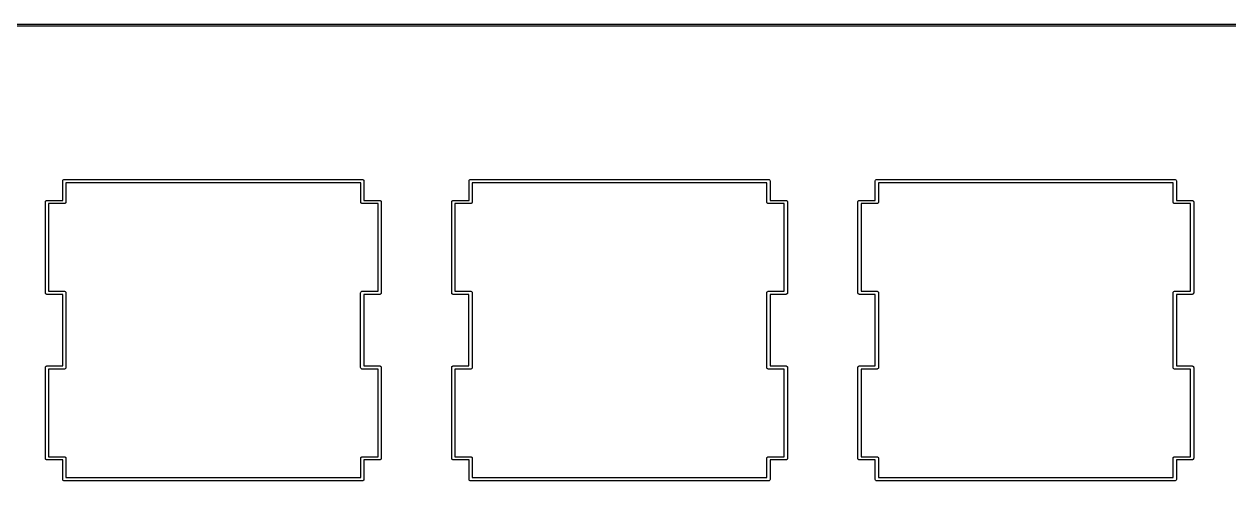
# Model space of a CAD drawing. Extents: x 24 to 395, y -191 to -67.
# Drawn here: x 67.3 to 123.8, y -88 to -66.6 of the extents above; entities that cross this region are included whole.
import ezdxf

# ---------------------------------------------------------------- set-up
doc = ezdxf.new("R2010")
doc.units = 0
doc.header["$MEASUREMENT"] = 0
doc.layers.add('BLACK', color=7, linetype='CONTINUOUS')

msp = doc.modelspace()

# ---------------------------------------------------------------- linework, layer by layer
at = {"layer": 'Black'}
for p, q in [((28.575, -66.625), (390.525, -66.625)), ((390.521, -66.725), (28.5772, -66.725)), ((69.14, -73.9643), (69.149, -73.9394)), ((69.14, -73.9907), (69.14, -73.9643)), ((69.14, -73.9908), (69.14, -73.9907)), ((69.14, -74.8829), (69.14, -73.9908)), ((69.149, -73.9394), (69.166, -73.9191)), ((69.166, -73.9191), (69.1889, -73.9059)), ((69.1889, -73.9059), (69.215, -73.9013)), ((69.215, -73.9013), (83.185, -73.9013)), ((83.185, -73.9013), (83.2111, -73.9059)), ((83.2111, -73.9059), (83.234, -73.9191)), ((83.234, -73.9191), (83.251, -73.9394)), ((83.251, -73.9394), (83.26, -73.9643)), ((83.26, -73.9643), (83.26, -73.9907)), ((83.26, -73.9907), (83.26, -73.9908)), ((83.26, -73.9908), (83.26, -74.8829)), ((88.19, -73.9643), (88.199, -73.9394)), ((88.19, -73.9907), (88.19, -73.9643)), ((88.19, -73.9908), (88.19, -73.9907)), ((88.19, -74.8829), (88.19, -73.9908)), ((88.199, -73.9394), (88.216, -73.9191)), ((88.216, -73.9191), (88.2389, -73.9059)), ((88.2389, -73.9059), (88.265, -73.9013)), ((88.265, -73.9013), (102.235, -73.9013)), ((102.235, -73.9013), (102.261, -73.9059)), ((102.261, -73.9059), (102.284, -73.9191)), ((102.284, -73.9191), (102.301, -73.9394)), ((102.301, -73.9394), (102.31, -73.9643)), ((102.31, -73.9643), (102.31, -73.9907)), ((102.31, -73.9907), (102.31, -73.9908)), ((102.31, -73.9908), (102.31, -74.8829)), ((107.24, -73.9643), (107.249, -73.9394)), ((107.24, -73.9907), (107.24, -73.9643)), ((107.24, -73.9908), (107.24, -73.9907)), ((107.24, -74.8829), (107.24, -73.9908)), ((107.249, -73.9394), (107.266, -73.9191)), ((107.266, -73.9191), (107.289, -73.9059)), ((107.289, -73.9059), (107.315, -73.9013)), ((107.315, -73.9013), (121.285, -73.9013)), ((121.285, -73.9013), (121.311, -73.9059)), ((121.311, -73.9059), (121.334, -73.9191)), ((121.334, -73.9191), (121.351, -73.9394)), ((121.351, -73.9394), (121.36, -73.9643)), ((121.36, -73.9643), (121.36, -73.9907)), ((121.36, -73.9907), (121.36, -73.9908)), ((121.36, -73.9908), (121.36, -74.8829)), ((69.29, -74.0537), (69.29, -74.9579)), ((83.11, -74.0537), (69.29, -74.0537)), ((83.11, -74.9579), (83.11, -74.0537)), ((88.34, -74.0537), (88.34, -74.9579)), ((102.16, -74.0537), (88.34, -74.0537)), ((102.16, -74.9579), (102.16, -74.0537)), ((107.39, -74.0537), (107.39, -74.9579)), ((121.21, -74.0537), (107.39, -74.0537)), ((121.21, -74.9579), (121.21, -74.0537)), ((68.3272, -74.9579), (68.3283, -74.9515)), ((68.3272, -79.2124), (68.3272, -74.9579)), ((68.3283, -74.9449), (68.3306, -74.9387)), ((68.3283, -74.9515), (68.3283, -74.9449)), ((68.3306, -74.9387), (68.3317, -74.9323)), ((68.3317, -74.9323), (68.335, -74.9266)), ((68.335, -74.9266), (68.3372, -74.9204)), ((68.3372, -74.9204), (68.3415, -74.9154)), ((68.3415, -74.9154), (68.3447, -74.9097)), ((68.3447, -74.9097), (68.3498, -74.9055)), ((68.3498, -74.9055), (68.354, -74.9005)), ((68.354, -74.9005), (68.3597, -74.8972)), ((68.3597, -74.8972), (68.3647, -74.893)), ((68.3647, -74.893), (68.3709, -74.8907)), ((68.3709, -74.8907), (68.3765, -74.8875)), ((68.3765, -74.8875), (68.383, -74.8863)), ((68.383, -74.8863), (68.3892, -74.8841)), ((68.3892, -74.8841), (68.3957, -74.8841)), ((68.3957, -74.8841), (68.4022, -74.8829)), ((68.4022, -74.8829), (69.14, -74.8829)), ((69.215, -75.0329), (68.4772, -75.0329)), ((68.4772, -75.0329), (68.4772, -79.1374)), ((69.2215, -75.0318), (69.215, -75.0329)), ((69.228, -75.0318), (69.2215, -75.0318)), ((69.2342, -75.0296), (69.228, -75.0318)), ((69.2407, -75.0284), (69.2342, -75.0296)), ((69.2463, -75.0251), (69.2407, -75.0284)), ((69.2525, -75.0229), (69.2463, -75.0251)), ((69.2575, -75.0187), (69.2525, -75.0229)), ((69.2632, -75.0154), (69.2575, -75.0187)), ((69.2674, -75.0104), (69.2632, -75.0154)), ((69.2725, -75.0061), (69.2674, -75.0104)), ((69.2757, -75.0005), (69.2725, -75.0061)), ((69.28, -74.9954), (69.2757, -75.0005)), ((69.2822, -74.9893), (69.28, -74.9954)), ((69.2855, -74.9836), (69.2822, -74.9893)), ((69.2866, -74.9771), (69.2855, -74.9836)), ((69.2889, -74.971), (69.2866, -74.9771)), ((69.29, -74.9579), (69.2889, -74.9644)), ((69.2889, -74.9644), (69.2889, -74.971)), ((83.1111, -74.9644), (83.11, -74.9579)), ((83.1111, -74.971), (83.1111, -74.9644)), ((83.1134, -74.9771), (83.1111, -74.971)), ((83.1145, -74.9836), (83.1134, -74.9771)), ((83.1178, -74.9893), (83.1145, -74.9836)), ((83.12, -74.9954), (83.1178, -74.9893)), ((83.1243, -75.0005), (83.12, -74.9954)), ((83.1275, -75.0061), (83.1243, -75.0005)), ((83.1326, -75.0104), (83.1275, -75.0061)), ((83.1368, -75.0154), (83.1326, -75.0104)), ((83.1425, -75.0187), (83.1368, -75.0154)), ((83.1475, -75.0229), (83.1425, -75.0187)), ((83.1537, -75.0251), (83.1475, -75.0229)), ((83.1593, -75.0284), (83.1537, -75.0251)), ((83.1658, -75.0296), (83.1593, -75.0284)), ((83.172, -75.0318), (83.1658, -75.0296)), ((83.1785, -75.0318), (83.172, -75.0318)), ((83.185, -75.0329), (83.1785, -75.0318)), ((83.9228, -75.0329), (83.185, -75.0329)), ((83.26, -74.8829), (83.9978, -74.8829)), ((83.9228, -79.1374), (83.9228, -75.0329)), ((83.9978, -74.8829), (84.0043, -74.8841)), ((84.0043, -74.8841), (84.0108, -74.8841)), ((84.0108, -74.8841), (84.017, -74.8863)), ((84.017, -74.8863), (84.0235, -74.8875)), ((84.0235, -74.8875), (84.0291, -74.8907)), ((84.0291, -74.8907), (84.0353, -74.893)), ((84.0353, -74.893), (84.0403, -74.8972)), ((84.0403, -74.8972), (84.046, -74.9005)), ((84.046, -74.9005), (84.0502, -74.9055)), ((84.0502, -74.9055), (84.0553, -74.9097)), ((84.0553, -74.9097), (84.0585, -74.9154)), ((84.0585, -74.9154), (84.0628, -74.9204)), ((84.0628, -74.9204), (84.065, -74.9266)), ((84.065, -74.9266), (84.0683, -74.9323)), ((84.0683, -74.9323), (84.0694, -74.9387)), ((84.0694, -74.9387), (84.0717, -74.9449)), ((84.0717, -74.9449), (84.0717, -74.9515)), ((84.0717, -74.9515), (84.0728, -74.9579)), ((84.0728, -74.9579), (84.0728, -79.2124)), ((87.3772, -74.9579), (87.3783, -74.9515)), ((87.3772, -79.2124), (87.3772, -74.9579)), ((87.3783, -74.9449), (87.3806, -74.9387)), ((87.3783, -74.9515), (87.3783, -74.9449)), ((87.3806, -74.9387), (87.3817, -74.9323)), ((87.3817, -74.9323), (87.385, -74.9266)), ((87.385, -74.9266), (87.3872, -74.9204)), ((87.3872, -74.9204), (87.3915, -74.9154)), ((87.3915, -74.9154), (87.3947, -74.9097)), ((87.3947, -74.9097), (87.3998, -74.9055)), ((87.3998, -74.9055), (87.404, -74.9005)), ((87.404, -74.9005), (87.4097, -74.8972)), ((87.4097, -74.8972), (87.4147, -74.893)), ((87.4147, -74.893), (87.4209, -74.8907)), ((87.4209, -74.8907), (87.4265, -74.8875)), ((87.4265, -74.8875), (87.433, -74.8863)), ((87.433, -74.8863), (87.4392, -74.8841)), ((87.4392, -74.8841), (87.4457, -74.8841)), ((87.4457, -74.8841), (87.4522, -74.8829)), ((87.4522, -74.8829), (88.19, -74.8829)), ((88.265, -75.0329), (87.5272, -75.0329)), ((87.5272, -75.0329), (87.5272, -79.1374)), ((88.2715, -75.0318), (88.265, -75.0329)), ((88.278, -75.0318), (88.2715, -75.0318)), ((88.2842, -75.0296), (88.278, -75.0318)), ((88.2907, -75.0284), (88.2842, -75.0296)), ((88.2963, -75.0251), (88.2907, -75.0284)), ((88.3025, -75.0229), (88.2963, -75.0251)), ((88.3075, -75.0187), (88.3025, -75.0229)), ((88.3132, -75.0154), (88.3075, -75.0187)), ((88.3174, -75.0104), (88.3132, -75.0154)), ((88.3225, -75.0061), (88.3174, -75.0104)), ((88.3257, -75.0005), (88.3225, -75.0061)), ((88.33, -74.9954), (88.3257, -75.0005)), ((88.3322, -74.9893), (88.33, -74.9954)), ((88.3355, -74.9836), (88.3322, -74.9893)), ((88.3366, -74.9771), (88.3355, -74.9836)), ((88.3389, -74.971), (88.3366, -74.9771)), ((88.34, -74.9579), (88.3389, -74.9644)), ((88.3389, -74.9644), (88.3389, -74.971)), ((102.161, -74.9644), (102.16, -74.9579)), ((102.161, -74.971), (102.161, -74.9644)), ((102.163, -74.9771), (102.161, -74.971)), ((102.165, -74.9836), (102.163, -74.9771)), ((102.168, -74.9893), (102.165, -74.9836)), ((102.17, -74.9954), (102.168, -74.9893)), ((102.174, -75.0005), (102.17, -74.9954)), ((102.178, -75.0061), (102.174, -75.0005)), ((102.183, -75.0104), (102.178, -75.0061)), ((102.187, -75.0154), (102.183, -75.0104)), ((102.192, -75.0187), (102.187, -75.0154)), ((102.197, -75.0229), (102.192, -75.0187)), ((102.204, -75.0251), (102.197, -75.0229)), ((102.209, -75.0284), (102.204, -75.0251)), ((102.216, -75.0296), (102.209, -75.0284)), ((102.222, -75.0318), (102.216, -75.0296)), ((102.229, -75.0318), (102.222, -75.0318)), ((102.235, -75.0329), (102.229, -75.0318)), ((102.973, -75.0329), (102.235, -75.0329)), ((102.31, -74.8829), (103.048, -74.8829)), ((102.973, -79.1374), (102.973, -75.0329)), ((103.048, -74.8829), (103.054, -74.8841)), ((103.054, -74.8841), (103.061, -74.8841)), ((103.061, -74.8841), (103.067, -74.8863)), ((103.067, -74.8863), (103.073, -74.8875)), ((103.073, -74.8875), (103.079, -74.8907)), ((103.079, -74.8907), (103.085, -74.893)), ((103.085, -74.893), (103.09, -74.8972)), ((103.09, -74.8972), (103.096, -74.9005)), ((103.096, -74.9005), (103.1, -74.9055)), ((103.1, -74.9055), (103.105, -74.9097)), ((103.105, -74.9097), (103.109, -74.9154)), ((103.109, -74.9154), (103.113, -74.9204)), ((103.113, -74.9204), (103.115, -74.9266)), ((103.115, -74.9266), (103.118, -74.9323)), ((103.118, -74.9323), (103.119, -74.9387)), ((103.119, -74.9387), (103.122, -74.9449)), ((103.122, -74.9449), (103.122, -74.9515)), ((103.122, -74.9515), (103.123, -74.9579)), ((103.123, -74.9579), (103.123, -79.2124)), ((106.427, -74.9579), (106.428, -74.9515)), ((106.427, -79.2124), (106.427, -74.9579)), ((106.428, -74.9449), (106.431, -74.9387)), ((106.428, -74.9515), (106.428, -74.9449)), ((106.431, -74.9387), (106.432, -74.9323)), ((106.432, -74.9323), (106.435, -74.9266)), ((106.435, -74.9266), (106.437, -74.9204)), ((106.437, -74.9204), (106.441, -74.9154)), ((106.441, -74.9154), (106.445, -74.9097)), ((106.445, -74.9097), (106.45, -74.9055)), ((106.45, -74.9055), (106.454, -74.9005)), ((106.454, -74.9005), (106.46, -74.8972)), ((106.46, -74.8972), (106.465, -74.893)), ((106.465, -74.893), (106.471, -74.8907)), ((106.471, -74.8907), (106.477, -74.8875)), ((106.477, -74.8875), (106.483, -74.8863)), ((106.483, -74.8863), (106.489, -74.8841)), ((106.489, -74.8841), (106.496, -74.8841)), ((106.496, -74.8841), (106.502, -74.8829)), ((106.502, -74.8829), (107.24, -74.8829)), ((107.315, -75.0329), (106.577, -75.0329)), ((106.577, -75.0329), (106.577, -79.1374)), ((107.321, -75.0318), (107.315, -75.0329)), ((107.328, -75.0318), (107.321, -75.0318)), ((107.334, -75.0296), (107.328, -75.0318)), ((107.341, -75.0284), (107.334, -75.0296)), ((107.346, -75.0251), (107.341, -75.0284)), ((107.352, -75.0229), (107.346, -75.0251)), ((107.358, -75.0187), (107.352, -75.0229)), ((107.363, -75.0154), (107.358, -75.0187)), ((107.367, -75.0104), (107.363, -75.0154)), ((107.372, -75.0061), (107.367, -75.0104)), ((107.376, -75.0005), (107.372, -75.0061)), ((107.38, -74.9954), (107.376, -75.0005)), ((107.382, -74.9893), (107.38, -74.9954)), ((107.385, -74.9836), (107.382, -74.9893)), ((107.387, -74.9771), (107.385, -74.9836)), ((107.389, -74.971), (107.387, -74.9771)), ((107.39, -74.9579), (107.389, -74.9644)), ((107.389, -74.9644), (107.389, -74.971)), ((121.211, -74.9644), (121.21, -74.9579)), ((121.211, -74.971), (121.211, -74.9644)), ((121.213, -74.9771), (121.211, -74.971)), ((121.215, -74.9836), (121.213, -74.9771)), ((121.218, -74.9893), (121.215, -74.9836)), ((121.22, -74.9954), (121.218, -74.9893)), ((121.224, -75.0005), (121.22, -74.9954)), ((121.228, -75.0061), (121.224, -75.0005)), ((121.233, -75.0104), (121.228, -75.0061)), ((121.237, -75.0154), (121.233, -75.0104)), ((121.242, -75.0187), (121.237, -75.0154)), ((121.247, -75.0229), (121.242, -75.0187)), ((121.254, -75.0251), (121.247, -75.0229)), ((121.259, -75.0284), (121.254, -75.0251)), ((121.266, -75.0296), (121.259, -75.0284)), ((121.272, -75.0318), (121.266, -75.0296)), ((121.279, -75.0318), (121.272, -75.0318)), ((121.285, -75.0329), (121.279, -75.0318)), ((122.023, -75.0329), (121.285, -75.0329)), ((121.36, -74.8829), (122.098, -74.8829)), ((122.023, -79.1374), (122.023, -75.0329)), ((122.098, -74.8829), (122.104, -74.8841)), ((122.104, -74.8841), (122.111, -74.8841)), ((122.111, -74.8841), (122.117, -74.8863)), ((122.117, -74.8863), (122.123, -74.8875)), ((122.123, -74.8875), (122.129, -74.8907)), ((122.129, -74.8907), (122.135, -74.893)), ((122.135, -74.893), (122.14, -74.8972)), ((122.14, -74.8972), (122.146, -74.9005)), ((122.146, -74.9005), (122.15, -74.9055)), ((122.15, -74.9055), (122.155, -74.9097)), ((122.155, -74.9097), (122.159, -74.9154)), ((122.159, -74.9154), (122.163, -74.9204)), ((122.163, -74.9204), (122.165, -74.9266)), ((122.165, -74.9266), (122.168, -74.9323)), ((122.168, -74.9323), (122.169, -74.9387)), ((122.169, -74.9387), (122.172, -74.9449)), ((122.172, -74.9449), (122.172, -74.9515)), ((122.172, -74.9515), (122.173, -74.9579)), ((122.173, -74.9579), (122.173, -79.2124)), ((68.3283, -79.2189), (68.3272, -79.2124)), ((68.3283, -79.2255), (68.3283, -79.2189)), ((68.3306, -79.2316), (68.3283, -79.2255)), ((68.3317, -79.2381), (68.3306, -79.2316)), ((68.335, -79.2438), (68.3317, -79.2381)), ((68.3372, -79.2499), (68.335, -79.2438)), ((68.3415, -79.255), (68.3372, -79.2499)), ((68.3447, -79.2606), (68.3415, -79.255)), ((68.3498, -79.2649), (68.3447, -79.2606)), ((68.354, -79.2699), (68.3498, -79.2649)), ((68.3597, -79.2732), (68.354, -79.2699)), ((68.3647, -79.2774), (68.3597, -79.2732)), ((68.3709, -79.2796), (68.3647, -79.2774)), ((68.3765, -79.2829), (68.3709, -79.2796)), ((68.383, -79.2841), (68.3765, -79.2829)), ((68.3892, -79.2863), (68.383, -79.2841)), ((68.3957, -79.2863), (68.3892, -79.2863)), ((68.4022, -79.2874), (68.3957, -79.2863)), ((69.1388, -79.2874), (68.4022, -79.2874)), ((68.4772, -79.1374), (69.2017, -79.1374)), ((69.1388, -82.6376), (69.1388, -79.2874)), ((69.2017, -79.1374), (69.2018, -79.1374)), ((69.2018, -79.1374), (69.2282, -79.1374)), ((69.2282, -79.1374), (69.2531, -79.1464)), ((69.2531, -79.1464), (69.2734, -79.1635)), ((69.2734, -79.1635), (69.2866, -79.1864)), ((69.2866, -79.1864), (69.2912, -79.2124)), ((69.2912, -79.2124), (69.2912, -82.7126)), ((83.1088, -79.2124), (83.1134, -79.1864)), ((83.1088, -82.7126), (83.1088, -79.2124)), ((83.1134, -79.1864), (83.1266, -79.1635)), ((83.1266, -79.1635), (83.1469, -79.1464)), ((83.1469, -79.1464), (83.1718, -79.1374)), ((83.1718, -79.1374), (83.1982, -79.1374)), ((83.1982, -79.1374), (83.1983, -79.1374)), ((83.1983, -79.1374), (83.9228, -79.1374)), ((83.9978, -79.2874), (83.2612, -79.2874)), ((83.2612, -79.2874), (83.2612, -82.6376)), ((84.0043, -79.2863), (83.9978, -79.2874)), ((84.0108, -79.2863), (84.0043, -79.2863)), ((84.017, -79.2841), (84.0108, -79.2863)), ((84.0235, -79.2829), (84.017, -79.2841)), ((84.0291, -79.2796), (84.0235, -79.2829)), ((84.0353, -79.2774), (84.0291, -79.2796)), ((84.0403, -79.2732), (84.0353, -79.2774)), ((84.046, -79.2699), (84.0403, -79.2732)), ((84.0502, -79.2649), (84.046, -79.2699)), ((84.0553, -79.2606), (84.0502, -79.2649)), ((84.0585, -79.255), (84.0553, -79.2606)), ((84.0628, -79.2499), (84.0585, -79.255)), ((84.065, -79.2438), (84.0628, -79.2499)), ((84.0683, -79.2381), (84.065, -79.2438)), ((84.0694, -79.2316), (84.0683, -79.2381)), ((84.0717, -79.2255), (84.0694, -79.2316)), ((84.0728, -79.2124), (84.0717, -79.2189)), ((84.0717, -79.2189), (84.0717, -79.2255)), ((87.3783, -79.2189), (87.3772, -79.2124)), ((87.3783, -79.2255), (87.3783, -79.2189)), ((87.3806, -79.2316), (87.3783, -79.2255)), ((87.3817, -79.2381), (87.3806, -79.2316)), ((87.385, -79.2438), (87.3817, -79.2381)), ((87.3872, -79.2499), (87.385, -79.2438)), ((87.3915, -79.255), (87.3872, -79.2499)), ((87.3947, -79.2606), (87.3915, -79.255)), ((87.3998, -79.2649), (87.3947, -79.2606)), ((87.404, -79.2699), (87.3998, -79.2649)), ((87.4097, -79.2732), (87.404, -79.2699)), ((87.4147, -79.2774), (87.4097, -79.2732)), ((87.4209, -79.2796), (87.4147, -79.2774)), ((87.4265, -79.2829), (87.4209, -79.2796)), ((87.433, -79.2841), (87.4265, -79.2829)), ((87.4392, -79.2863), (87.433, -79.2841)), ((87.4457, -79.2863), (87.4392, -79.2863)), ((87.4522, -79.2874), (87.4457, -79.2863)), ((88.1888, -79.2874), (87.4522, -79.2874)), ((87.5272, -79.1374), (88.2517, -79.1374)), ((88.1888, -82.6376), (88.1888, -79.2874)), ((88.2517, -79.1374), (88.2518, -79.1374)), ((88.2518, -79.1374), (88.2782, -79.1374)), ((88.2782, -79.1374), (88.3031, -79.1464)), ((88.3031, -79.1464), (88.3234, -79.1635)), ((88.3234, -79.1635), (88.3366, -79.1864)), ((88.3366, -79.1864), (88.3412, -79.2124)), ((88.3412, -79.2124), (88.3412, -82.7126)), ((102.159, -79.2124), (102.163, -79.1864)), ((102.159, -82.7126), (102.159, -79.2124)), ((102.163, -79.1864), (102.177, -79.1635)), ((102.177, -79.1635), (102.197, -79.1464)), ((102.197, -79.1464), (102.222, -79.1374)), ((102.222, -79.1374), (102.248, -79.1374)), ((102.248, -79.1374), (102.248, -79.1374)), ((102.248, -79.1374), (102.973, -79.1374)), ((103.048, -79.2874), (102.311, -79.2874)), ((102.311, -79.2874), (102.311, -82.6376)), ((103.054, -79.2863), (103.048, -79.2874)), ((103.061, -79.2863), (103.054, -79.2863)), ((103.067, -79.2841), (103.061, -79.2863)), ((103.073, -79.2829), (103.067, -79.2841)), ((103.079, -79.2796), (103.073, -79.2829)), ((103.085, -79.2774), (103.079, -79.2796)), ((103.09, -79.2732), (103.085, -79.2774)), ((103.096, -79.2699), (103.09, -79.2732)), ((103.1, -79.2649), (103.096, -79.2699)), ((103.105, -79.2606), (103.1, -79.2649)), ((103.109, -79.255), (103.105, -79.2606)), ((103.113, -79.2499), (103.109, -79.255)), ((103.115, -79.2438), (103.113, -79.2499)), ((103.118, -79.2381), (103.115, -79.2438)), ((103.119, -79.2316), (103.118, -79.2381)), ((103.122, -79.2255), (103.119, -79.2316)), ((103.123, -79.2124), (103.122, -79.2189)), ((103.122, -79.2189), (103.122, -79.2255)), ((106.428, -79.2189), (106.427, -79.2124)), ((106.428, -79.2255), (106.428, -79.2189)), ((106.431, -79.2316), (106.428, -79.2255)), ((106.432, -79.2381), (106.431, -79.2316)), ((106.435, -79.2438), (106.432, -79.2381)), ((106.437, -79.2499), (106.435, -79.2438)), ((106.441, -79.255), (106.437, -79.2499)), ((106.445, -79.2606), (106.441, -79.255)), ((106.45, -79.2649), (106.445, -79.2606)), ((106.454, -79.2699), (106.45, -79.2649)), ((106.46, -79.2732), (106.454, -79.2699)), ((106.465, -79.2774), (106.46, -79.2732)), ((106.471, -79.2796), (106.465, -79.2774)), ((106.477, -79.2829), (106.471, -79.2796)), ((106.483, -79.2841), (106.477, -79.2829)), ((106.489, -79.2863), (106.483, -79.2841)), ((106.496, -79.2863), (106.489, -79.2863)), ((106.502, -79.2874), (106.496, -79.2863)), ((107.239, -79.2874), (106.502, -79.2874)), ((106.577, -79.1374), (107.302, -79.1374)), ((107.239, -82.6376), (107.239, -79.2874)), ((107.302, -79.1374), (107.302, -79.1374)), ((107.302, -79.1374), (107.328, -79.1374)), ((107.328, -79.1374), (107.353, -79.1464)), ((107.353, -79.1464), (107.373, -79.1635)), ((107.373, -79.1635), (107.387, -79.1864)), ((107.387, -79.1864), (107.391, -79.2124)), ((107.391, -79.2124), (107.391, -82.7126)), ((121.209, -79.2124), (121.213, -79.1864)), ((121.209, -82.7126), (121.209, -79.2124)), ((121.213, -79.1864), (121.227, -79.1635)), ((121.227, -79.1635), (121.247, -79.1464)), ((121.247, -79.1464), (121.272, -79.1374)), ((121.272, -79.1374), (121.298, -79.1374)), ((121.298, -79.1374), (121.298, -79.1374)), ((121.298, -79.1374), (122.023, -79.1374)), ((122.098, -79.2874), (121.361, -79.2874)), ((121.361, -79.2874), (121.361, -82.6376)), ((122.104, -79.2863), (122.098, -79.2874)), ((122.111, -79.2863), (122.104, -79.2863)), ((122.117, -79.2841), (122.111, -79.2863)), ((122.123, -79.2829), (122.117, -79.2841)), ((122.129, -79.2796), (122.123, -79.2829)), ((122.135, -79.2774), (122.129, -79.2796)), ((122.14, -79.2732), (122.135, -79.2774)), ((122.146, -79.2699), (122.14, -79.2732)), ((122.15, -79.2649), (122.146, -79.2699)), ((122.155, -79.2606), (122.15, -79.2649)), ((122.159, -79.255), (122.155, -79.2606)), ((122.163, -79.2499), (122.159, -79.255)), ((122.165, -79.2438), (122.163, -79.2499)), ((122.168, -79.2381), (122.165, -79.2438)), ((122.169, -79.2316), (122.168, -79.2381)), ((122.172, -79.2255), (122.169, -79.2316)), ((122.173, -79.2124), (122.172, -79.2189)), ((122.172, -79.2189), (122.172, -79.2255)), ((68.3272, -82.7126), (68.3283, -82.7061)), ((68.3272, -86.9671), (68.3272, -82.7126)), ((68.3283, -82.6995), (68.3306, -82.6934)), ((68.3283, -82.7061), (68.3283, -82.6995)), ((68.3306, -82.6934), (68.3317, -82.6869)), ((68.3317, -82.6869), (68.335, -82.6812)), ((68.335, -82.6812), (68.3372, -82.6751)), ((68.3372, -82.6751), (68.3415, -82.67)), ((68.3415, -82.67), (68.3447, -82.6644)), ((68.3447, -82.6644), (68.3498, -82.6601)), ((68.3498, -82.6601), (68.354, -82.6551)), ((68.354, -82.6551), (68.3597, -82.6518)), ((68.3597, -82.6518), (68.3647, -82.6476)), ((68.3647, -82.6476), (68.3709, -82.6454)), ((68.3709, -82.6454), (68.3765, -82.6421)), ((68.3765, -82.6421), (68.383, -82.6409)), ((68.383, -82.6409), (68.3892, -82.6387)), ((68.3892, -82.6387), (68.3957, -82.6387)), ((68.3957, -82.6387), (68.4022, -82.6376)), ((68.4022, -82.6376), (69.1388, -82.6376)), ((69.2017, -82.7876), (68.4772, -82.7876)), ((68.4772, -82.7876), (68.4772, -86.8921)), ((69.2018, -82.7876), (69.2017, -82.7876)), ((69.2282, -82.7876), (69.2018, -82.7876)), ((69.2531, -82.7786), (69.2282, -82.7876)), ((69.2734, -82.7615), (69.2531, -82.7786)), ((69.2866, -82.7386), (69.2734, -82.7615)), ((69.2912, -82.7126), (69.2866, -82.7386)), ((83.1134, -82.7386), (83.1088, -82.7126)), ((83.1266, -82.7615), (83.1134, -82.7386)), ((83.1469, -82.7786), (83.1266, -82.7615)), ((83.1718, -82.7876), (83.1469, -82.7786)), ((83.1982, -82.7876), (83.1718, -82.7876)), ((83.1983, -82.7876), (83.1982, -82.7876)), ((83.9228, -82.7876), (83.1983, -82.7876)), ((83.2612, -82.6376), (83.9978, -82.6376)), ((83.9228, -86.8921), (83.9228, -82.7876)), ((83.9978, -82.6376), (84.0043, -82.6387)), ((84.0043, -82.6387), (84.0108, -82.6387)), ((84.0108, -82.6387), (84.017, -82.6409)), ((84.017, -82.6409), (84.0235, -82.6421)), ((84.0235, -82.6421), (84.0291, -82.6454)), ((84.0291, -82.6454), (84.0353, -82.6476)), ((84.0353, -82.6476), (84.0403, -82.6518)), ((84.0403, -82.6518), (84.046, -82.6551)), ((84.046, -82.6551), (84.0502, -82.6601)), ((84.0502, -82.6601), (84.0553, -82.6644)), ((84.0553, -82.6644), (84.0585, -82.67)), ((84.0585, -82.67), (84.0628, -82.6751)), ((84.0628, -82.6751), (84.065, -82.6812)), ((84.065, -82.6812), (84.0683, -82.6869)), ((84.0683, -82.6869), (84.0694, -82.6934)), ((84.0694, -82.6934), (84.0717, -82.6995)), ((84.0717, -82.6995), (84.0717, -82.7061)), ((84.0717, -82.7061), (84.0728, -82.7126)), ((84.0728, -82.7126), (84.0728, -86.9671)), ((87.3772, -82.7126), (87.3783, -82.7061)), ((87.3772, -86.9671), (87.3772, -82.7126)), ((87.3783, -82.6995), (87.3806, -82.6934)), ((87.3783, -82.7061), (87.3783, -82.6995)), ((87.3806, -82.6934), (87.3817, -82.6869)), ((87.3817, -82.6869), (87.385, -82.6812)), ((87.385, -82.6812), (87.3872, -82.6751)), ((87.3872, -82.6751), (87.3915, -82.67)), ((87.3915, -82.67), (87.3947, -82.6644)), ((87.3947, -82.6644), (87.3998, -82.6601)), ((87.3998, -82.6601), (87.404, -82.6551)), ((87.404, -82.6551), (87.4097, -82.6518)), ((87.4097, -82.6518), (87.4147, -82.6476)), ((87.4147, -82.6476), (87.4209, -82.6454)), ((87.4209, -82.6454), (87.4265, -82.6421)), ((87.4265, -82.6421), (87.433, -82.6409)), ((87.433, -82.6409), (87.4392, -82.6387)), ((87.4392, -82.6387), (87.4457, -82.6387)), ((87.4457, -82.6387), (87.4522, -82.6376)), ((87.4522, -82.6376), (88.1888, -82.6376)), ((88.2517, -82.7876), (87.5272, -82.7876)), ((87.5272, -82.7876), (87.5272, -86.8921)), ((88.2518, -82.7876), (88.2517, -82.7876)), ((88.2782, -82.7876), (88.2518, -82.7876)), ((88.3031, -82.7786), (88.2782, -82.7876)), ((88.3234, -82.7615), (88.3031, -82.7786)), ((88.3366, -82.7386), (88.3234, -82.7615)), ((88.3412, -82.7126), (88.3366, -82.7386)), ((102.163, -82.7386), (102.159, -82.7126)), ((102.177, -82.7615), (102.163, -82.7386)), ((102.197, -82.7786), (102.177, -82.7615)), ((102.222, -82.7876), (102.197, -82.7786)), ((102.248, -82.7876), (102.222, -82.7876)), ((102.973, -82.7876), (102.248, -82.7876)), ((102.248, -82.7876), (102.248, -82.7876)), ((102.311, -82.6376), (103.048, -82.6376)), ((102.973, -86.8921), (102.973, -82.7876)), ((103.048, -82.6376), (103.054, -82.6387)), ((103.054, -82.6387), (103.061, -82.6387)), ((103.061, -82.6387), (103.067, -82.6409)), ((103.067, -82.6409), (103.073, -82.6421)), ((103.073, -82.6421), (103.079, -82.6454)), ((103.079, -82.6454), (103.085, -82.6476)), ((103.085, -82.6476), (103.09, -82.6518)), ((103.09, -82.6518), (103.096, -82.6551)), ((103.096, -82.6551), (103.1, -82.6601)), ((103.1, -82.6601), (103.105, -82.6644)), ((103.105, -82.6644), (103.109, -82.67)), ((103.109, -82.67), (103.113, -82.6751)), ((103.113, -82.6751), (103.115, -82.6812)), ((103.115, -82.6812), (103.118, -82.6869)), ((103.118, -82.6869), (103.119, -82.6934)), ((103.119, -82.6934), (103.122, -82.6995)), ((103.122, -82.6995), (103.122, -82.7061)), ((103.122, -82.7061), (103.123, -82.7126)), ((103.123, -82.7126), (103.123, -86.9671)), ((106.427, -82.7126), (106.428, -82.7061)), ((106.427, -86.9671), (106.427, -82.7126)), ((106.428, -82.6995), (106.431, -82.6934)), ((106.428, -82.7061), (106.428, -82.6995)), ((106.431, -82.6934), (106.432, -82.6869)), ((106.432, -82.6869), (106.435, -82.6812)), ((106.435, -82.6812), (106.437, -82.6751)), ((106.437, -82.6751), (106.441, -82.67)), ((106.441, -82.67), (106.445, -82.6644)), ((106.445, -82.6644), (106.45, -82.6601)), ((106.45, -82.6601), (106.454, -82.6551)), ((106.454, -82.6551), (106.46, -82.6518)), ((106.46, -82.6518), (106.465, -82.6476)), ((106.465, -82.6476), (106.471, -82.6454)), ((106.471, -82.6454), (106.477, -82.6421)), ((106.477, -82.6421), (106.483, -82.6409)), ((106.483, -82.6409), (106.489, -82.6387)), ((106.489, -82.6387), (106.496, -82.6387)), ((106.496, -82.6387), (106.502, -82.6376)), ((106.502, -82.6376), (107.239, -82.6376)), ((107.302, -82.7876), (106.577, -82.7876)), ((106.577, -82.7876), (106.577, -86.8921)), ((107.328, -82.7876), (107.302, -82.7876)), ((107.302, -82.7876), (107.302, -82.7876)), ((107.353, -82.7786), (107.328, -82.7876)), ((107.373, -82.7615), (107.353, -82.7786)), ((107.387, -82.7386), (107.373, -82.7615)), ((107.391, -82.7126), (107.387, -82.7386)), ((121.213, -82.7386), (121.209, -82.7126)), ((121.227, -82.7615), (121.213, -82.7386)), ((121.247, -82.7786), (121.227, -82.7615)), ((121.272, -82.7876), (121.247, -82.7786)), ((121.298, -82.7876), (121.272, -82.7876)), ((122.023, -82.7876), (121.298, -82.7876)), ((121.298, -82.7876), (121.298, -82.7876)), ((121.361, -82.6376), (122.098, -82.6376)), ((122.023, -86.8921), (122.023, -82.7876)), ((122.098, -82.6376), (122.104, -82.6387)), ((122.104, -82.6387), (122.111, -82.6387)), ((122.111, -82.6387), (122.117, -82.6409)), ((122.117, -82.6409), (122.123, -82.6421)), ((122.123, -82.6421), (122.129, -82.6454)), ((122.129, -82.6454), (122.135, -82.6476)), ((122.135, -82.6476), (122.14, -82.6518)), ((122.14, -82.6518), (122.146, -82.6551)), ((122.146, -82.6551), (122.15, -82.6601)), ((122.15, -82.6601), (122.155, -82.6644)), ((122.155, -82.6644), (122.159, -82.67)), ((122.159, -82.67), (122.163, -82.6751)), ((122.163, -82.6751), (122.165, -82.6812)), ((122.165, -82.6812), (122.168, -82.6869)), ((122.168, -82.6869), (122.169, -82.6934)), ((122.169, -82.6934), (122.172, -82.6995)), ((122.172, -82.6995), (122.172, -82.7061)), ((122.172, -82.7061), (122.173, -82.7126)), ((122.173, -82.7126), (122.173, -86.9671)), ((68.3283, -86.9735), (68.3272, -86.9671)), ((68.3283, -86.9801), (68.3283, -86.9735)), ((68.3306, -86.9863), (68.3283, -86.9801)), ((68.3317, -86.9927), (68.3306, -86.9863)), ((68.335, -86.9984), (68.3317, -86.9927)), ((68.3372, -87.0046), (68.335, -86.9984)), ((68.3415, -87.0096), (68.3372, -87.0046)), ((68.4772, -86.8921), (69.215, -86.8921)), ((69.215, -86.8921), (69.2215, -86.8932)), ((69.2215, -86.8932), (69.228, -86.8932)), ((69.228, -86.8932), (69.2342, -86.8954)), ((69.2342, -86.8954), (69.2407, -86.8966)), ((69.2407, -86.8966), (69.2463, -86.8999)), ((69.2463, -86.8999), (69.2525, -86.9021)), ((69.2525, -86.9021), (69.2575, -86.9063)), ((69.2575, -86.9063), (69.2632, -86.9096)), ((69.2632, -86.9096), (69.2674, -86.9146)), ((69.2674, -86.9146), (69.2725, -86.9189)), ((69.2725, -86.9189), (69.2757, -86.9245)), ((69.2757, -86.9245), (69.28, -86.9296)), ((69.28, -86.9296), (69.2822, -86.9357)), ((69.2822, -86.9357), (69.2855, -86.9414)), ((69.2855, -86.9414), (69.2866, -86.9479)), ((69.2866, -86.9479), (69.2889, -86.954)), ((69.2889, -86.954), (69.2889, -86.9606)), ((69.2889, -86.9606), (69.29, -86.9671)), ((69.29, -86.9671), (69.29, -87.8713)), ((83.11, -86.9671), (83.1111, -86.9606)), ((83.11, -87.8713), (83.11, -86.9671)), ((83.1111, -86.954), (83.1134, -86.9479)), ((83.1111, -86.9606), (83.1111, -86.954)), ((83.1134, -86.9479), (83.1145, -86.9414)), ((83.1145, -86.9414), (83.1178, -86.9357)), ((83.1178, -86.9357), (83.12, -86.9296)), ((83.12, -86.9296), (83.1243, -86.9245)), ((83.1243, -86.9245), (83.1275, -86.9189)), ((83.1275, -86.9189), (83.1326, -86.9146)), ((83.1326, -86.9146), (83.1368, -86.9096)), ((83.1368, -86.9096), (83.1425, -86.9063)), ((83.1425, -86.9063), (83.1475, -86.9021)), ((83.1475, -86.9021), (83.1537, -86.8999)), ((83.1537, -86.8999), (83.1593, -86.8966)), ((83.1593, -86.8966), (83.1658, -86.8954)), ((83.1658, -86.8954), (83.172, -86.8932)), ((83.172, -86.8932), (83.1785, -86.8932)), ((83.1785, -86.8932), (83.185, -86.8921)), ((83.185, -86.8921), (83.9228, -86.8921)), ((84.0628, -87.0046), (84.0585, -87.0096)), ((84.065, -86.9984), (84.0628, -87.0046)), ((84.0683, -86.9927), (84.065, -86.9984)), ((84.0694, -86.9863), (84.0683, -86.9927)), ((84.0717, -86.9801), (84.0694, -86.9863)), ((84.0728, -86.9671), (84.0717, -86.9735)), ((84.0717, -86.9735), (84.0717, -86.9801)), ((87.3783, -86.9735), (87.3772, -86.9671)), ((87.3783, -86.9801), (87.3783, -86.9735)), ((87.3806, -86.9863), (87.3783, -86.9801)), ((87.3817, -86.9927), (87.3806, -86.9863)), ((87.385, -86.9984), (87.3817, -86.9927)), ((87.3872, -87.0046), (87.385, -86.9984)), ((87.3915, -87.0096), (87.3872, -87.0046)), ((87.5272, -86.8921), (88.265, -86.8921)), ((88.265, -86.8921), (88.2715, -86.8932)), ((88.2715, -86.8932), (88.278, -86.8932)), ((88.278, -86.8932), (88.2842, -86.8954)), ((88.2842, -86.8954), (88.2907, -86.8966)), ((88.2907, -86.8966), (88.2963, -86.8999)), ((88.2963, -86.8999), (88.3025, -86.9021)), ((88.3025, -86.9021), (88.3075, -86.9063)), ((88.3075, -86.9063), (88.3132, -86.9096)), ((88.3132, -86.9096), (88.3174, -86.9146)), ((88.3174, -86.9146), (88.3225, -86.9189)), ((88.3225, -86.9189), (88.3257, -86.9245)), ((88.3257, -86.9245), (88.33, -86.9296)), ((88.33, -86.9296), (88.3322, -86.9357)), ((88.3322, -86.9357), (88.3355, -86.9414)), ((88.3355, -86.9414), (88.3366, -86.9479)), ((88.3366, -86.9479), (88.3389, -86.954)), ((88.3389, -86.954), (88.3389, -86.9606)), ((88.3389, -86.9606), (88.34, -86.9671)), ((88.34, -86.9671), (88.34, -87.8713)), ((102.16, -86.9671), (102.161, -86.9606)), ((102.16, -87.8713), (102.16, -86.9671)), ((102.161, -86.954), (102.163, -86.9479)), ((102.161, -86.9606), (102.161, -86.954)), ((102.163, -86.9479), (102.165, -86.9414)), ((102.165, -86.9414), (102.168, -86.9357)), ((102.168, -86.9357), (102.17, -86.9296)), ((102.17, -86.9296), (102.174, -86.9245)), ((102.174, -86.9245), (102.178, -86.9189)), ((102.178, -86.9189), (102.183, -86.9146)), ((102.183, -86.9146), (102.187, -86.9096)), ((102.187, -86.9096), (102.192, -86.9063)), ((102.192, -86.9063), (102.197, -86.9021)), ((102.197, -86.9021), (102.204, -86.8999)), ((102.204, -86.8999), (102.209, -86.8966)), ((102.209, -86.8966), (102.216, -86.8954)), ((102.216, -86.8954), (102.222, -86.8932)), ((102.222, -86.8932), (102.229, -86.8932)), ((102.229, -86.8932), (102.235, -86.8921)), ((102.235, -86.8921), (102.973, -86.8921)), ((103.113, -87.0046), (103.109, -87.0096)), ((103.115, -86.9984), (103.113, -87.0046)), ((103.118, -86.9927), (103.115, -86.9984)), ((103.119, -86.9863), (103.118, -86.9927)), ((103.122, -86.9801), (103.119, -86.9863)), ((103.123, -86.9671), (103.122, -86.9735)), ((103.122, -86.9735), (103.122, -86.9801)), ((106.428, -86.9735), (106.427, -86.9671)), ((106.428, -86.9801), (106.428, -86.9735)), ((106.431, -86.9863), (106.428, -86.9801)), ((106.432, -86.9927), (106.431, -86.9863)), ((106.435, -86.9984), (106.432, -86.9927)), ((106.437, -87.0046), (106.435, -86.9984)), ((106.441, -87.0096), (106.437, -87.0046)), ((106.577, -86.8921), (107.315, -86.8921)), ((107.315, -86.8921), (107.321, -86.8932)), ((107.321, -86.8932), (107.328, -86.8932)), ((107.328, -86.8932), (107.334, -86.8954)), ((107.334, -86.8954), (107.341, -86.8966)), ((107.341, -86.8966), (107.346, -86.8999)), ((107.346, -86.8999), (107.352, -86.9021)), ((107.352, -86.9021), (107.358, -86.9063)), ((107.358, -86.9063), (107.363, -86.9096)), ((107.363, -86.9096), (107.367, -86.9146)), ((107.367, -86.9146), (107.372, -86.9189)), ((107.372, -86.9189), (107.376, -86.9245)), ((107.376, -86.9245), (107.38, -86.9296)), ((107.38, -86.9296), (107.382, -86.9357)), ((107.382, -86.9357), (107.385, -86.9414)), ((107.385, -86.9414), (107.387, -86.9479)), ((107.387, -86.9479), (107.389, -86.954)), ((107.389, -86.954), (107.389, -86.9606)), ((107.389, -86.9606), (107.39, -86.9671)), ((107.39, -86.9671), (107.39, -87.8713)), ((121.21, -86.9671), (121.211, -86.9606)), ((121.21, -87.8713), (121.21, -86.9671)), ((121.211, -86.954), (121.213, -86.9479)), ((121.211, -86.9606), (121.211, -86.954)), ((121.213, -86.9479), (121.215, -86.9414)), ((121.215, -86.9414), (121.218, -86.9357)), ((121.218, -86.9357), (121.22, -86.9296)), ((121.22, -86.9296), (121.224, -86.9245)), ((121.224, -86.9245), (121.228, -86.9189)), ((121.228, -86.9189), (121.233, -86.9146)), ((121.233, -86.9146), (121.237, -86.9096)), ((121.237, -86.9096), (121.242, -86.9063)), ((121.242, -86.9063), (121.247, -86.9021)), ((121.247, -86.9021), (121.254, -86.8999)), ((121.254, -86.8999), (121.259, -86.8966)), ((121.259, -86.8966), (121.266, -86.8954)), ((121.266, -86.8954), (121.272, -86.8932)), ((121.272, -86.8932), (121.279, -86.8932)), ((121.279, -86.8932), (121.285, -86.8921)), ((121.285, -86.8921), (122.023, -86.8921)), ((122.163, -87.0046), (122.159, -87.0096)), ((122.165, -86.9984), (122.163, -87.0046)), ((122.168, -86.9927), (122.165, -86.9984)), ((122.169, -86.9863), (122.168, -86.9927)), ((122.172, -86.9801), (122.169, -86.9863)), ((122.173, -86.9671), (122.172, -86.9735)), ((122.172, -86.9735), (122.172, -86.9801)), ((68.3447, -87.0153), (68.3415, -87.0096)), ((68.3498, -87.0195), (68.3447, -87.0153)), ((68.354, -87.0245), (68.3498, -87.0195)), ((68.3597, -87.0278), (68.354, -87.0245)), ((68.3647, -87.032), (68.3597, -87.0278)), ((68.3709, -87.0343), (68.3647, -87.032)), ((68.3765, -87.0375), (68.3709, -87.0343)), ((68.383, -87.0387), (68.3765, -87.0375)), ((68.3892, -87.0409), (68.383, -87.0387)), ((68.3957, -87.0409), (68.3892, -87.0409)), ((68.4022, -87.0421), (68.3957, -87.0409)), ((69.14, -87.0421), (68.4022, -87.0421)), ((69.14, -87.9342), (69.14, -87.0421)), ((83.9978, -87.0421), (83.26, -87.0421)), ((83.26, -87.0421), (83.26, -87.9342)), ((84.0043, -87.0409), (83.9978, -87.0421)), ((84.0108, -87.0409), (84.0043, -87.0409)), ((84.017, -87.0387), (84.0108, -87.0409)), ((84.0235, -87.0375), (84.017, -87.0387)), ((84.0291, -87.0343), (84.0235, -87.0375)), ((84.0353, -87.032), (84.0291, -87.0343)), ((84.0403, -87.0278), (84.0353, -87.032)), ((84.046, -87.0245), (84.0403, -87.0278)), ((84.0502, -87.0195), (84.046, -87.0245)), ((84.0553, -87.0153), (84.0502, -87.0195)), ((84.0585, -87.0096), (84.0553, -87.0153)), ((87.3947, -87.0153), (87.3915, -87.0096)), ((87.3998, -87.0195), (87.3947, -87.0153)), ((87.404, -87.0245), (87.3998, -87.0195)), ((87.4097, -87.0278), (87.404, -87.0245)), ((87.4147, -87.032), (87.4097, -87.0278)), ((87.4209, -87.0343), (87.4147, -87.032)), ((87.4265, -87.0375), (87.4209, -87.0343)), ((87.433, -87.0387), (87.4265, -87.0375)), ((87.4392, -87.0409), (87.433, -87.0387)), ((87.4457, -87.0409), (87.4392, -87.0409)), ((87.4522, -87.0421), (87.4457, -87.0409)), ((88.19, -87.0421), (87.4522, -87.0421)), ((88.19, -87.9342), (88.19, -87.0421)), ((103.048, -87.0421), (102.31, -87.0421)), ((102.31, -87.0421), (102.31, -87.9342)), ((103.054, -87.0409), (103.048, -87.0421)), ((103.061, -87.0409), (103.054, -87.0409)), ((103.067, -87.0387), (103.061, -87.0409)), ((103.073, -87.0375), (103.067, -87.0387)), ((103.079, -87.0343), (103.073, -87.0375)), ((103.085, -87.032), (103.079, -87.0343)), ((103.09, -87.0278), (103.085, -87.032)), ((103.096, -87.0245), (103.09, -87.0278)), ((103.1, -87.0195), (103.096, -87.0245)), ((103.105, -87.0153), (103.1, -87.0195)), ((103.109, -87.0096), (103.105, -87.0153)), ((106.445, -87.0153), (106.441, -87.0096)), ((106.45, -87.0195), (106.445, -87.0153)), ((106.454, -87.0245), (106.45, -87.0195)), ((106.46, -87.0278), (106.454, -87.0245)), ((106.465, -87.032), (106.46, -87.0278)), ((106.471, -87.0343), (106.465, -87.032)), ((106.477, -87.0375), (106.471, -87.0343)), ((106.483, -87.0387), (106.477, -87.0375)), ((106.489, -87.0409), (106.483, -87.0387)), ((106.496, -87.0409), (106.489, -87.0409)), ((106.502, -87.0421), (106.496, -87.0409)), ((107.24, -87.0421), (106.502, -87.0421)), ((107.24, -87.9342), (107.24, -87.0421)), ((122.098, -87.0421), (121.36, -87.0421)), ((121.36, -87.0421), (121.36, -87.9342)), ((122.104, -87.0409), (122.098, -87.0421)), ((122.111, -87.0409), (122.104, -87.0409)), ((122.117, -87.0387), (122.111, -87.0409)), ((122.123, -87.0375), (122.117, -87.0387)), ((122.129, -87.0343), (122.123, -87.0375)), ((122.135, -87.032), (122.129, -87.0343)), ((122.14, -87.0278), (122.135, -87.032)), ((122.146, -87.0245), (122.14, -87.0278)), ((122.15, -87.0195), (122.146, -87.0245)), ((122.155, -87.0153), (122.15, -87.0195)), ((122.159, -87.0096), (122.155, -87.0153)), ((69.14, -87.9343), (69.14, -87.9342)), ((69.14, -87.9607), (69.14, -87.9343)), ((69.149, -87.9856), (69.14, -87.9607)), ((69.166, -88.0059), (69.149, -87.9856)), ((69.1889, -88.0191), (69.166, -88.0059)), ((69.215, -88.0237), (69.1889, -88.0191)), ((83.185, -88.0237), (69.215, -88.0237)), ((69.29, -87.8713), (83.11, -87.8713)), ((83.2111, -88.0191), (83.185, -88.0237)), ((83.234, -88.0059), (83.2111, -88.0191)), ((83.251, -87.9856), (83.234, -88.0059)), ((83.26, -87.9607), (83.251, -87.9856)), ((83.26, -87.9342), (83.26, -87.9343)), ((83.26, -87.9343), (83.26, -87.9607)), ((88.19, -87.9343), (88.19, -87.9342)), ((88.19, -87.9607), (88.19, -87.9343)), ((88.199, -87.9856), (88.19, -87.9607)), ((88.216, -88.0059), (88.199, -87.9856)), ((88.2389, -88.0191), (88.216, -88.0059)), ((88.265, -88.0237), (88.2389, -88.0191)), ((102.235, -88.0237), (88.265, -88.0237)), ((88.34, -87.8713), (102.16, -87.8713)), ((102.261, -88.0191), (102.235, -88.0237)), ((102.284, -88.0059), (102.261, -88.0191)), ((102.301, -87.9856), (102.284, -88.0059)), ((102.31, -87.9607), (102.301, -87.9856)), ((102.31, -87.9342), (102.31, -87.9343)), ((102.31, -87.9343), (102.31, -87.9607)), ((107.24, -87.9343), (107.24, -87.9342)), ((107.24, -87.9607), (107.24, -87.9343)), ((107.249, -87.9856), (107.24, -87.9607)), ((107.266, -88.0059), (107.249, -87.9856)), ((107.289, -88.0191), (107.266, -88.0059)), ((107.315, -88.0237), (107.289, -88.0191)), ((121.285, -88.0237), (107.315, -88.0237)), ((107.39, -87.8713), (121.21, -87.8713)), ((121.311, -88.0191), (121.285, -88.0237)), ((121.334, -88.0059), (121.311, -88.0191)), ((121.351, -87.9856), (121.334, -88.0059)), ((121.36, -87.9607), (121.351, -87.9856)), ((121.36, -87.9342), (121.36, -87.9343)), ((121.36, -87.9343), (121.36, -87.9607))]:
    msp.add_line(p, q, dxfattribs=at)

doc.saveas('drawing.dxf')
